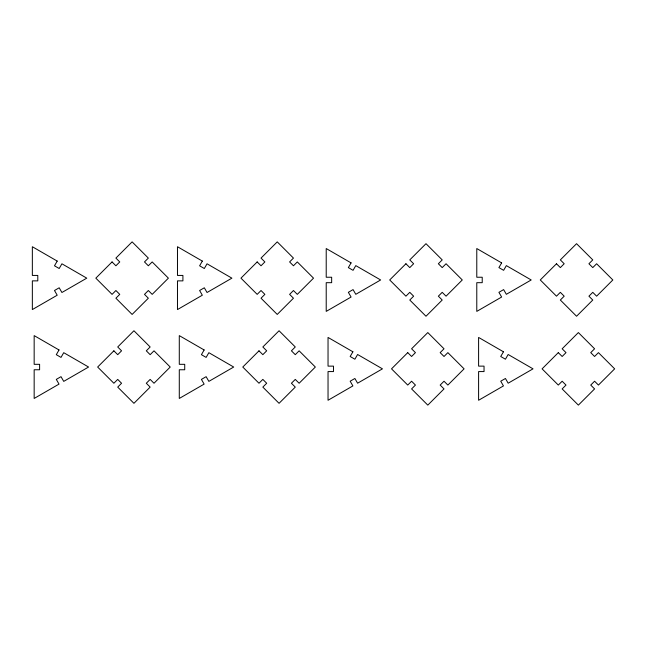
<?xml version="1.0" encoding="UTF-8"?>
<svg xmlns="http://www.w3.org/2000/svg" width="647" height="647" viewBox="0 0 647 647"><rect width="100%" height="100%" fill="white"/><g stroke="black" fill="none" stroke-linecap="round" stroke-linejoin="round"><path stroke-width="0.97" d="M57.203 261.081L54.485 265.796L59.192 268.513L61.918 263.798L86.771 278.153L61.918 292.501L59.192 287.786L54.485 290.503L57.203 295.218L32.35 309.565L32.35 280.871L37.793 280.871L37.793 275.428L32.35 275.428L32.35 246.733L57.203 261.081M59.014 349.962L56.297 354.677L61.012 357.403L63.729 352.688L88.582 367.035L63.729 381.382L61.012 376.675L56.297 379.393L59.014 384.108L34.162 398.455L34.162 369.76L39.604 369.76L39.604 364.318L34.162 364.318L34.162 335.615L59.014 349.962M202.325 261.081L199.608 265.796L204.315 268.513L207.04 263.798L231.893 278.153L207.04 292.501L204.315 287.786L199.608 290.503L202.325 295.218L177.472 309.565L177.472 280.871L182.915 280.871L182.915 275.428L177.472 275.428L177.472 246.733L202.325 261.081M204.137 349.962L201.419 354.677L206.134 357.403L208.852 352.688L233.704 367.035L208.852 381.382L206.134 376.675L201.419 379.393L204.137 384.108L179.284 398.455L179.284 369.76L184.727 369.76L184.727 364.318L179.284 364.318L179.284 335.615L204.137 349.962M351.078 262.892L348.353 267.607L353.068 270.325L355.785 265.618L380.638 279.965L355.785 294.312L353.068 289.597L348.353 292.323L351.078 297.038L326.217 311.385L326.217 282.682L331.66 282.682L331.66 277.24L326.217 277.24L326.217 248.545L351.078 262.892M352.89 351.782L350.164 356.497L354.88 359.214L357.605 354.499L382.458 368.847L357.605 383.202L354.88 378.487L350.164 381.204L352.89 385.919L328.037 400.267L328.037 371.572L333.48 371.572L333.48 366.129L328.037 366.129L328.037 337.435L352.89 351.782M501.635 262.892L498.918 267.607L503.633 270.325L506.35 265.618L531.203 279.965L506.35 294.312L503.633 289.597L498.918 292.323L501.635 297.038L476.782 311.385L476.782 282.682L482.225 282.682L482.225 277.24L476.782 277.24L476.782 248.545L501.635 262.892M503.455 351.782L500.729 356.497L505.444 359.214L508.162 354.499L533.023 368.847L508.162 383.202L505.444 378.487L500.729 381.204L503.455 385.919L478.602 400.267L478.602 371.572L484.037 371.572L484.037 366.129L478.602 366.129L478.602 337.435L503.455 351.782M112.06 261.93L95.837 278.153L112.06 294.369L115.902 290.519L119.752 294.369L115.902 298.21L132.117 314.434L148.341 298.21L144.491 294.369L148.341 290.519L152.182 294.369L168.398 278.153L152.182 261.93L148.341 265.78L144.491 261.93L148.341 258.088L132.117 241.873L115.902 258.088L119.752 261.93L115.902 265.78L112.06 261.93M113.872 350.82L97.657 367.035L113.872 383.25L117.722 379.401L121.563 383.25L117.722 387.1L133.937 403.316L150.153 387.1L146.303 383.25L150.153 379.401L154.002 383.25L170.218 367.035L154.002 350.82L150.153 354.669L146.303 350.82L150.153 346.97L133.937 330.754L117.722 346.97L121.563 350.82L117.722 354.669L113.872 350.82M257.174 261.93L240.959 278.153L257.174 294.369L261.024 290.519L264.874 294.369L261.024 298.21L277.24 314.434L293.455 298.21L289.613 294.369L293.455 290.519L297.305 294.369L313.52 278.153L297.305 261.93L293.455 265.78L289.613 261.93L293.455 258.088L277.24 241.873L261.024 258.088L264.874 261.93L261.024 265.78L257.174 261.93M258.994 350.82L242.779 367.035L258.994 383.25L262.844 379.401L266.685 383.25L262.844 387.1L279.059 403.316L295.275 387.1L291.425 383.25L295.275 379.401L299.124 383.25L315.34 367.035L299.124 350.82L295.275 354.669L291.425 350.82L295.275 346.97L279.059 330.754L262.844 346.97L266.685 350.82L262.844 354.669L258.994 350.82M405.928 263.75L389.712 279.965L405.928 296.18L409.777 292.331L413.627 296.18L409.777 300.03L425.993 316.246L442.208 300.03L438.359 296.18L442.208 292.331L446.058 296.18L462.273 279.965L446.058 263.75L442.208 267.599L438.359 263.75L442.208 259.9L425.993 243.684L409.777 259.9L413.627 263.75L409.777 267.599L405.928 263.75M407.739 352.631L391.524 368.847L407.739 385.07L411.589 381.22L415.439 385.07L411.589 388.912L427.804 405.127L444.02 388.912L440.17 385.07L444.02 381.22L447.87 385.07L464.085 368.847L447.87 352.631L444.02 356.481L440.17 352.631L444.02 348.79L427.804 332.566L411.589 348.79L415.439 352.631L411.589 356.481L407.739 352.631M556.493 263.75L540.277 279.965L556.493 296.18L560.342 292.331L564.184 296.18L560.342 300.03L576.558 316.246L592.773 300.03L588.924 296.18L592.773 292.331L596.623 296.18L612.838 279.965L596.623 263.75L592.773 267.599L588.924 263.75L592.773 259.9L576.558 243.684L560.342 259.9L564.184 263.75L560.342 267.599L556.493 263.75M558.304 352.631L542.089 368.847L558.304 385.07L562.154 381.22L566.004 385.07L562.154 388.912L578.369 405.127L594.585 388.912L590.735 385.07L594.585 381.22L598.435 385.07L614.65 368.847L598.435 352.631L594.585 356.481L590.735 352.631L594.585 348.79L578.369 332.566L562.154 348.79L566.004 352.631L562.154 356.481L558.304 352.631"/></g></svg>
